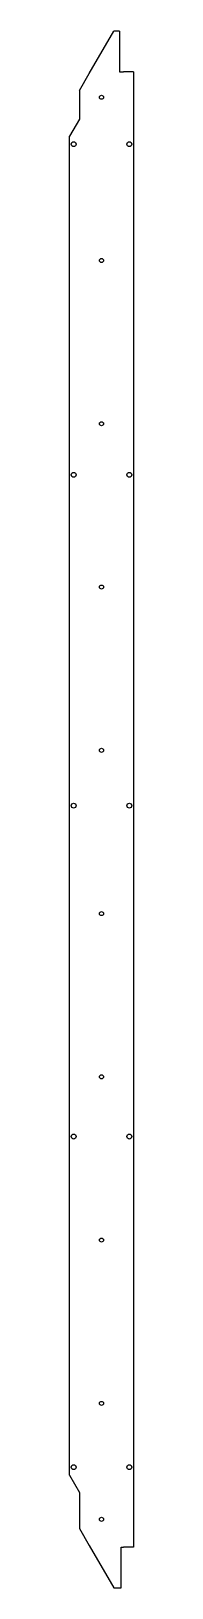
# Model space of a CAD drawing. Header units: millimetres. Extents: x 142 to 181, y -373 to 581.
import ezdxf

# ---------------------------------------------------------------- set-up
doc = ezdxf.new("R2010")
doc.units = ezdxf.units.MM
doc.layers.add('Default', color=7, linetype='Continuous')
doc.layers.add('DV3_0', color=7, linetype='Continuous')

msp = doc.modelspace()

# ---------------------------------------------------------------- linework, layer by layer
at = {"layer": 'Default', "color": 7, "linetype": 'Continuous'}
for p, q in [((153.56, 554.6), (168.56, 580.59)), ((141.56, -303.94), (147.56, -314.58)), ((153.56, -346.92), (168.57, -372.9))]:
    msp.add_line(p, q, dxfattribs=at)
for centre in [(144.06, 511.35), (178.07, 511.35), (144.06, 308.85), (178.07, 308.85), (144.06, 106.17), (178.07, 106.17), (144.06, -96.5), (178.07, -96.5), (144.06, -299), (178.07, -299)]:
    msp.add_circle(centre, 1.5, dxfattribs=at)
at = {"layer": 'DV3_0', "color": 7, "linetype": 'Continuous'}
for p, q in [((168.56, 580.59), (168.57, 580.59)), ((172.05, 580.59), (168.57, 580.59)), ((172.05, 580.59), (172.05, 555.59)), ((147.56, 544.25), (153.56, 554.6)), ((153.56, 554.6), (153.56, 554.6)), ((172.05, 555.59), (174.56, 555.59)), ((174.56, 555.59), (174.57, 555.59)), ((180.57, 555.59), (174.57, 555.59)), ((180.57, 555.59), (180.57, -347.9)), ((147.56, 526.58), (141.56, 516.29)), ((141.56, -303.94), (141.56, 516.29)), ((147.56, -314.58), (147.56, -336.57)), ((147.56, -336.57), (153.56, -346.92)), ((147.56, -336.57), (147.56, -336.57)), ((153.56, -346.92), (153.56, -347.02)), ((153.56, -346.92), (153.56, -346.92)), ((173.05, -347.9), (174.56, -347.9)), ((173.05, -372.9), (173.05, -347.9)), ((174.57, -347.9), (174.56, -347.9)), ((180.57, -347.9), (174.57, -347.9)), ((168.57, -372.9), (168.56, -372.9)), ((168.57, -372.9), (173.05, -372.9))]:
    msp.add_line(p, q, dxfattribs=at)
for centre in [(161.06, 540.09), (161.06, 440.09), (161.06, 340.09), (161.06, 240.09), (161.06, 140.09), (161.06, 40.09), (161.06, -59.91), (161.06, -159.91), (161.06, -259.91), (161.06, -330.91)]:
    msp.add_circle(centre, 1.25, dxfattribs=at)
msp.add_open_spline([(147.56, 544.25), (147.56, 544.23), (147.56, 544.21), (147.56, 544.16), (147.56, 544.14), (147.56, 544.07), (147.56, 544.02), (147.56, 543.89), (147.56, 543.79), (147.56, 543.52), (147.56, 543.33), (147.56, 542.78), (147.56, 541.68), (147.56, 539.1), (147.56, 536.89), (147.56, 532.47), (147.56, 529.53), (147.56, 526.58)], degree=3, knots=[0, 0, 0, 0, 0.003906, 0.003906, 0.007813, 0.007813, 0.015625, 0.015625, 0.03125, 0.03125, 0.0625, 0.0625, 0.125, 0.25, 0.5, 0.5, 1, 1, 1, 1], dxfattribs=at)

doc.saveas('drawing.dxf')
